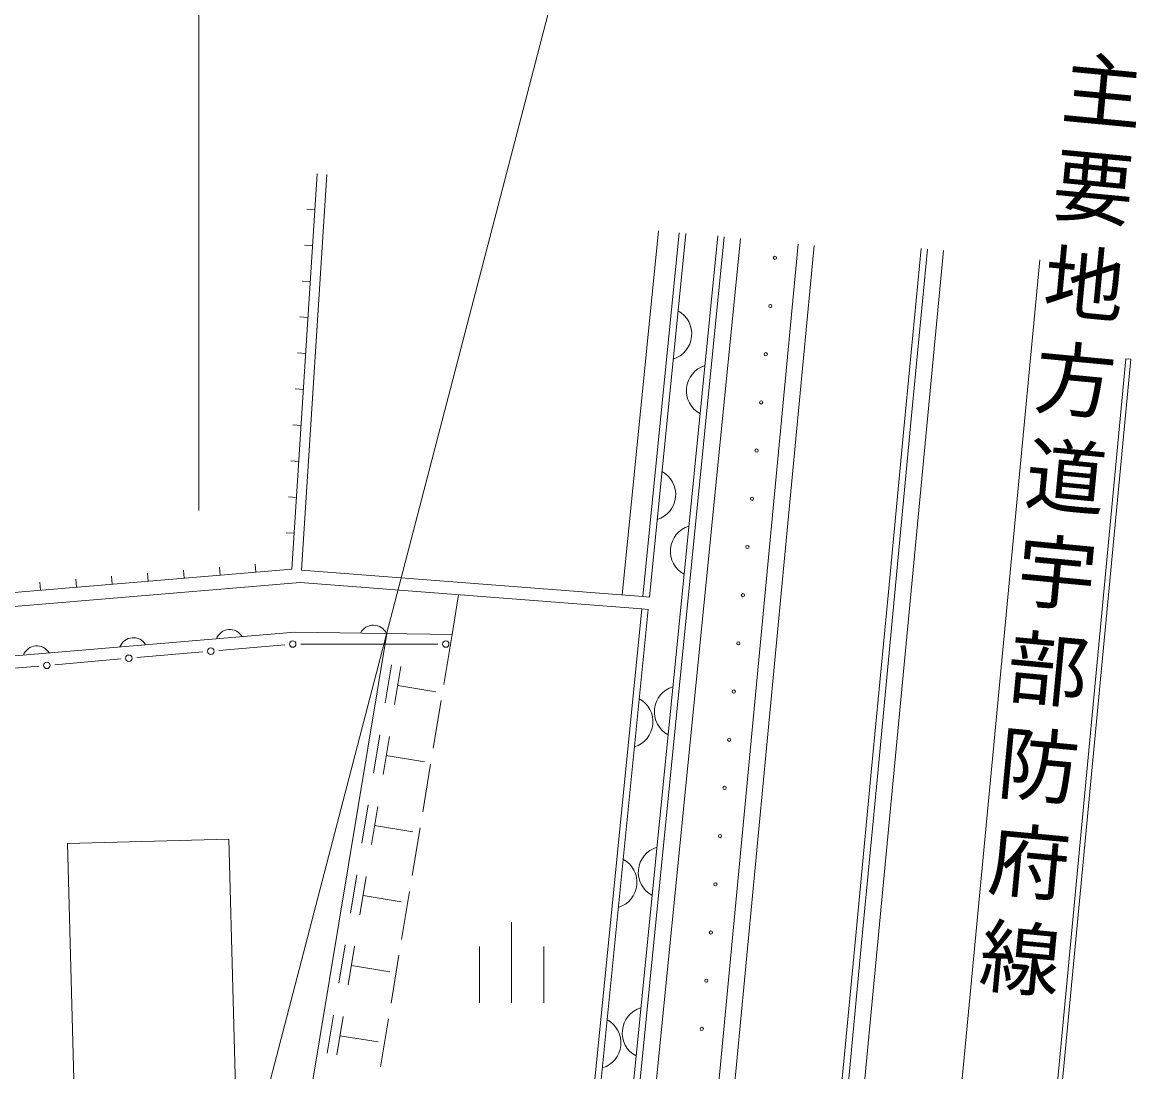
# Model space of a CAD drawing. Units: millimetres, scale not verified. Extents: x 40000 to 680000, y 20000 to 380000.
# Drawn here: x 140306 to 174832, y 315341 to 347860 of the extents above; entities that cross this region are included whole.
import ezdxf

# ---------------------------------------------------------------- set-up
doc = ezdxf.new("R2010")
doc.units = ezdxf.units.MM
doc.header["$LTSCALE"] = 1000
doc.layers.add('M-BGD', color=7, linetype='Continuous', lineweight=13)
doc.layers.add('M-STR-HTXT', color=7, linetype='Continuous', lineweight=13)
doc.styles.add('@ＭＳ ゴシック', font='')
doc.styles.get('@ＭＳ ゴシック').set_extended_font_data('@MS Gothic')

msp = doc.modelspace()

# ---------------------------------------------------------------- linework, layer by layer
at = {"layer": 'M-BGD'}
for p, q in [((148657, 330911), (149443, 343167)), ((149371, 342052), (149122, 342070)), ((160014, 341401), (158887, 330111)), ((161858, 341242), (158919, 311808)), ((162055, 341208), (159110, 311707)), ((160661, 341338), (159536, 330067)), ((162553, 341158), (159587, 311457)), ((160860, 341319), (159735, 330048)), ((149300, 340938), (149051, 340956)), ((161420, 310139), (164345, 340988)), ((161899, 309895), (164843, 340941)), ((165881, 309516), (168846, 340786)), ((167639, 335476), (168149, 340852)), ((167838, 335457), (168348, 340833)), ((171832, 340503), (168735, 307837)), ((149229, 339824), (148979, 339842)), ((148956, 330880), (149512, 339588)), ((149157, 338710), (148908, 338728)), ((149086, 337596), (148836, 337614)), ((171708, 308012), (174497, 337430)), ((149014, 336482), (148765, 336500)), ((148943, 335368), (148693, 335386)), ((167130, 330100), (167639, 335476)), ((167329, 330081), (167838, 335457)), ((148871, 334253), (148622, 334271)), ((148800, 333139), (148550, 333157)), ((148728, 332025), (148479, 332043)), ((148657, 330911), (126134, 329030)), ((144207, 330539), (144188, 330789)), ((145319, 330632), (145300, 330882)), ((146432, 330725), (146413, 330974)), ((147544, 330818), (147526, 331067)), ((148918, 330499), (126445, 328622)), ((140869, 330261), (140850, 330510)), ((141982, 330353), (141963, 330603)), ((143094, 330446), (143075, 330696)), ((159498, 329686), (148918, 330499)), ((153620, 328892), (153823, 330122)), ((159536, 330067), (159735, 330048)), ((166620, 324724), (167130, 330100)), ((166819, 324706), (167329, 330081)), ((159498, 329686), (157773, 312409)), ((159697, 329667), (157964, 312309)), ((159498, 329686), (159697, 329667)), ((147721, 305456), (151597, 328922)), ((153363, 327336), (153620, 328892)), ((143855, 328174), (145897, 328351)), ((146395, 328395), (148436, 328572)), ((148935, 328593), (153176, 328593)), ((141315, 327954), (143357, 328131)), ((138776, 327734), (140817, 327911)), ((151546, 326767), (151741, 327951)), ((151842, 326718), (152037, 327902)), ((151939, 327310), (153123, 327115)), ((153037, 325363), (153281, 326843)), ((151187, 324597), (151383, 325781)), ((151483, 324548), (151679, 325732)), ((151581, 325140), (152765, 324944)), ((152711, 323390), (152955, 324870)), ((166110, 319349), (166620, 324724)), ((166309, 319330), (166819, 324706)), ((150828, 322426), (151024, 323610)), ((151124, 322377), (151320, 323561)), ((151222, 322969), (152406, 322774)), ((152385, 321417), (152629, 322897)), ((150470, 320256), (150666, 321440)), ((150766, 320207), (150961, 321391)), ((150864, 320799), (152048, 320603)), ((152059, 319443), (152303, 320923)), ((155467, 317471), (155467, 319971)), ((150111, 318085), (150307, 319269)), ((150407, 318036), (150603, 319220)), ((154467, 317471), (154467, 319221)), ((156467, 317471), (156467, 319221)), ((165600, 313973), (166110, 319349)), ((165799, 313954), (166309, 319330)), ((151733, 317470), (151977, 318950)), ((150505, 318628), (151689, 318432)), ((149753, 315914), (149948, 317098)), ((150049, 315865), (150244, 317049)), ((151407, 315497), (151651, 316977)), ((150147, 316457), (151331, 316262))]:
    msp.add_line(p, q, dxfattribs=at)
for points in [[(159536, 330067), (148956, 330880), (149742, 343147)], [(171857, 307998), (174646, 337416), (174497, 337430)], [(153620, 328892), (148750, 328964), (126751, 327102), (125769, 326967), (99339, 316912)]]:
    msp.add_lwpolyline(points, dxfattribs=at)
msp.add_lwpolyline([(146977, 312549), (146702, 322545), (141704, 322408), (141979, 312411)], close=True, dxfattribs=at)
for centre, radius in [((163622, 340561), 50), ((163480, 339068), 50), ((163339, 337574), 50), ((163197, 336081), 50), ((163056, 334588), 50), ((162914, 333094), 50), ((162772, 331601), 50), ((162631, 330108), 50), ((148685, 328593), 100), ((153426, 328593), 100), ((146146, 328373), 100), ((162489, 328614), 50), ((141066, 327932), 100), ((143606, 328153), 100), ((162348, 327121), 50), ((162206, 325628), 50), ((162064, 324135), 50), ((161923, 322641), 50), ((161781, 321148), 50), ((161640, 319655), 50), ((161498, 318161), 50), ((161356, 316668), 50)]:
    msp.add_circle(centre, radius, dxfattribs=at)
for centre, radius, start, end in [((160235, 338202), 812, 286.9179, 61.6782), ((161693, 336444), 812, 106.9176, 241.6779), ((159738, 333227), 812, 286.9179, 61.6782), ((161196, 331469), 812, 106.9176, 241.6779), ((146735, 328598), 445, 30.829, 158.8505), ((151182, 328733), 445, 25.1359, 153.1574), ((143746, 328345), 445, 30.829, 158.8505), ((140757, 328092), 445, 30.829, 158.8505), ((160699, 326494), 812, 106.9176, 241.6779), ((159035, 326185), 812, 286.9179, 61.6782), ((160202, 321518), 812, 106.9176, 241.6779), ((158538, 321209), 812, 286.9179, 61.6782), ((159705, 316543), 812, 106.9176, 241.6779), ((158042, 316234), 812, 286.9179, 61.6782)]:
    msp.add_arc(centre, radius, start, end, dxfattribs=at)
at = {"layer": 'M-STR-HTXT'}
for p, q in [((145773, 358194), (145773, 332732)), ((143935, 299539), (157310, 350855))]:
    msp.add_line(p, q, dxfattribs=at)

# ---------------------------------------------------------------- texts
at = {"layer": 'M-BGD', "insert": (171304, 332181), "char_height": 1833, "attachment_point": 8, "rotation": 264.582, "style": '@ＭＳ ゴシック'}
msp.add_mtext('\\T1.2;主要地方道宇部防府線', dxfattribs=at)

doc.saveas('drawing.dxf')
